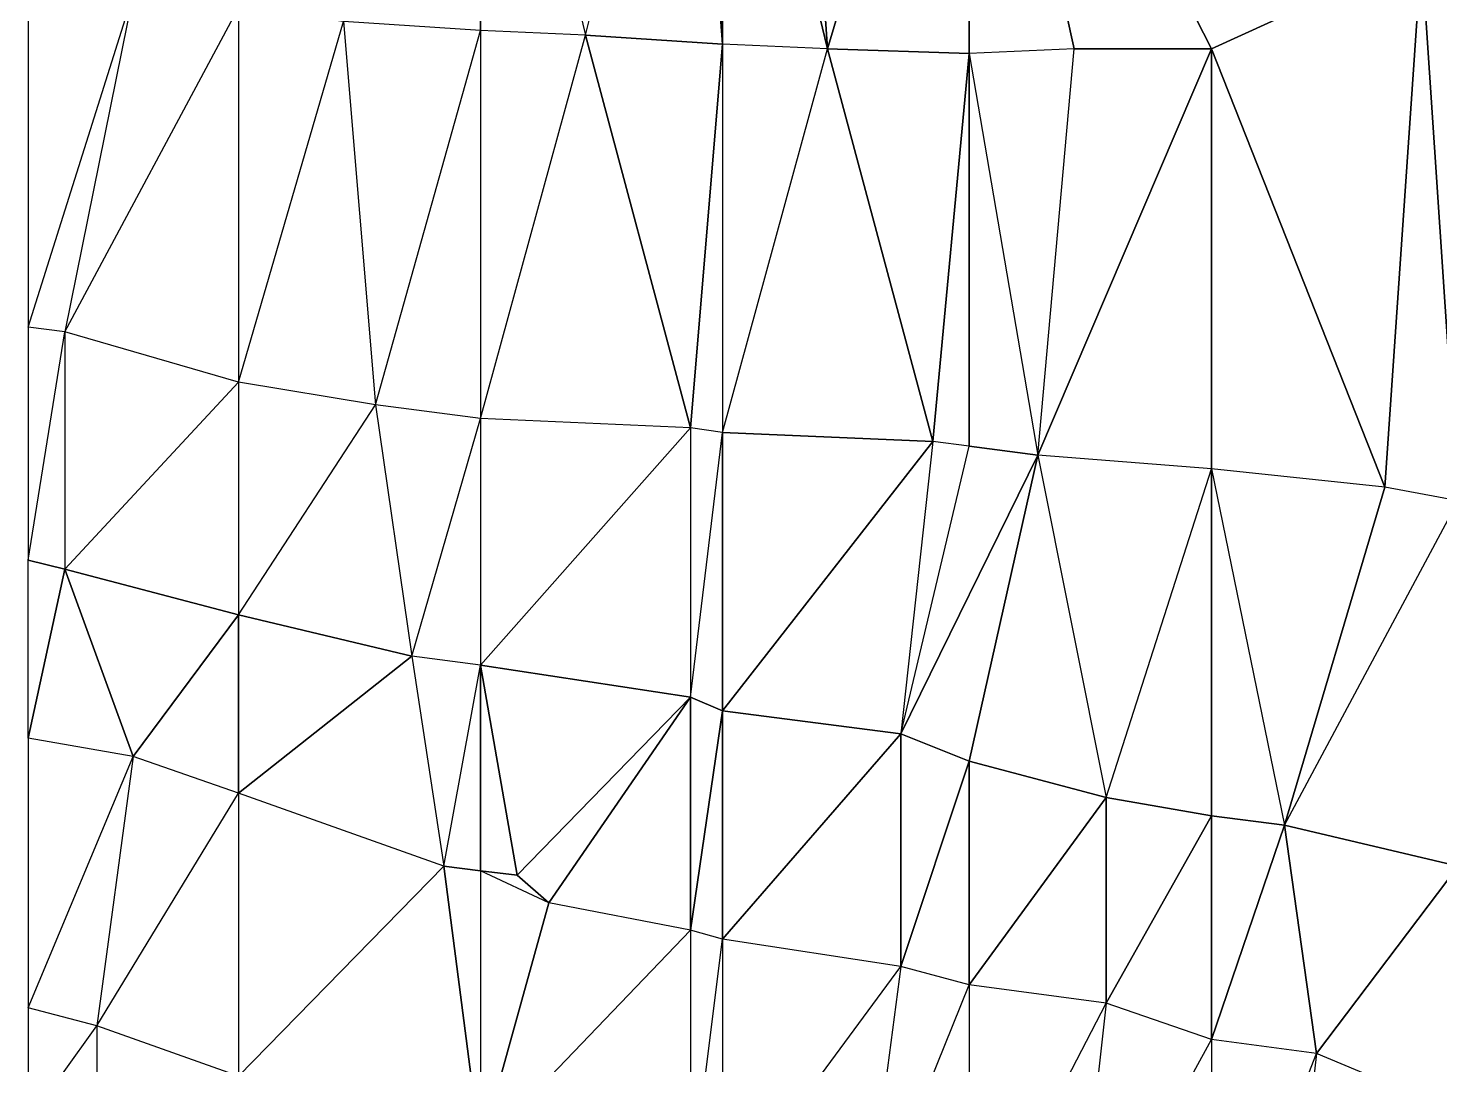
# Model space of a CAD drawing. Header units: metres. Extents: x 121.06818 to 121.07159, y 3.17836 to 3.18313.
# Drawn here: x 121.068184 to 121.068493, y 3.1802215 to 3.1804485 of the extents above; entities that cross this region are included whole.
import ezdxf

# ---------------------------------------------------------------- set-up
doc = ezdxf.new("R2010")
doc.units = ezdxf.units.M

msp = doc.modelspace()

# ---------------------------------------------------------------- linework, layer by layer
at = {"layer": 'DELAUNEY10362', "color": 252}
msp.add_3dface([(121.068459, 3.180162, 0.01013), (121.068443, 3.180165, 0.01013), (121.068466, 3.180224, 0.01015)], dxfattribs=at)
at = {"layer": 'DELAUNEY10396', "color": 252}
msp.add_3dface([(121.068443, 3.180165, 0.01013), (121.068413, 3.180172, 0.01013), (121.068443, 3.180227, 0.01015)], dxfattribs=at)
at = {"layer": 'DELAUNEY10441', "color": 252}
msp.add_3dface([(121.06839, 3.180177, 0.01013), (121.068367, 3.180182, 0.01013), (121.06839, 3.180239, 0.01015)], dxfattribs=at)
at = {"layer": 'DELAUNEY10442', "color": 252}
msp.add_3dface([(121.068413, 3.180172, 0.01013), (121.06839, 3.180177, 0.01013), (121.06842, 3.180235, 0.01015)], dxfattribs=at)
at = {"layer": 'DELAUNEY10519', "color": 252}
msp.add_3dface([(121.068336, 3.18019, 0.01013), (121.068329, 3.180193, 0.01013), (121.068336, 3.180249, 0.01015)], dxfattribs=at)
at = {"layer": 'DELAUNEY10520', "color": 252}
msp.add_3dface([(121.068367, 3.180182, 0.01013), (121.068336, 3.18019, 0.01013), (121.068375, 3.180243, 0.01015)], dxfattribs=at)
at = {"layer": 'DELAUNEY10535', "color": 252}
msp.add_3dface([(121.068459, 3.180162, 0.01013), (121.068497, 3.180211, 0.01015), (121.068466, 3.180224, 0.01015)], dxfattribs=at)
at = {"layer": 'DELAUNEY10631', "color": 252}
msp.add_3dface([(121.068443, 3.180165, 0.01013), (121.068466, 3.180224, 0.01015), (121.068443, 3.180227, 0.01015)], dxfattribs=at)
at = {"layer": 'DELAUNEY10659', "color": 252}
msp.add_3dface([(121.068413, 3.180172, 0.01013), (121.068443, 3.180227, 0.01015), (121.06842, 3.180235, 0.01015)], dxfattribs=at)
at = {"layer": 'DELAUNEY10660', "color": 252}
msp.add_3dface([(121.068497, 3.180211, 0.01015), (121.068466, 3.180224, 0.01015), (121.068497, 3.180265, 0.01016)], dxfattribs=at)
at = {"layer": 'DELAUNEY10677', "color": 252}
msp.add_3dface([(121.068329, 3.180193, 0.01013), (121.068283, 3.180203, 0.01013), (121.068329, 3.180251, 0.01015)], dxfattribs=at)
at = {"layer": 'DELAUNEY10678', "color": 252}
msp.add_3dface([(121.068466, 3.180224, 0.01015), (121.068443, 3.180227, 0.01015), (121.068459, 3.180274, 0.01016)], dxfattribs=at)
at = {"layer": 'DELAUNEY10690', "color": 252}
msp.add_3dface([(121.068199, 3.180203, 0.01012), (121.068184, 3.180209, 0.01012), (121.068199, 3.18023, 0.01013)], dxfattribs=at)
at = {"layer": 'DELAUNEY10728', "color": 252}
msp.add_3dface([(121.06839, 3.180177, 0.01013), (121.06842, 3.180235, 0.01015), (121.06839, 3.180239, 0.01015)], dxfattribs=at)
at = {"layer": 'DELAUNEY10729', "color": 252}
msp.add_3dface([(121.068443, 3.180227, 0.01015), (121.06842, 3.180235, 0.01015), (121.068443, 3.180276, 0.01016)], dxfattribs=at)
at = {"layer": 'DELAUNEY10746', "color": 252}
msp.add_3dface([(121.068367, 3.180182, 0.01013), (121.06839, 3.180239, 0.01015), (121.068375, 3.180243, 0.01015)], dxfattribs=at)
at = {"layer": 'DELAUNEY10765', "color": 252}
msp.add_3dface([(121.068199, 3.180203, 0.01012), (121.06823, 3.180219, 0.01013), (121.068199, 3.18023, 0.01013)], dxfattribs=at)
at = {"layer": 'DELAUNEY10766', "color": 252}
msp.add_3dface([(121.06842, 3.180235, 0.01015), (121.06839, 3.180239, 0.01015), (121.06842, 3.18028, 0.01016)], dxfattribs=at)
at = {"layer": 'DELAUNEY10797', "color": 252}
msp.add_3dface([(121.068283, 3.180203, 0.01013), (121.06823, 3.180219, 0.01013), (121.068275, 3.180265, 0.01015)], dxfattribs=at)
at = {"layer": 'DELAUNEY10798', "color": 252}
msp.add_3dface([(121.068336, 3.18019, 0.01013), (121.068375, 3.180243, 0.01015), (121.068336, 3.180249, 0.01015)], dxfattribs=at)
at = {"layer": 'DELAUNEY10799', "color": 252}
msp.add_3dface([(121.06839, 3.180239, 0.01015), (121.068375, 3.180243, 0.01015), (121.06839, 3.180288, 0.01016)], dxfattribs=at)
at = {"layer": 'DELAUNEY10813', "color": 252}
msp.add_3dface([(121.068184, 3.180209, 0.01012), (121.068199, 3.18023, 0.01013), (121.068184, 3.180234, 0.01013)], dxfattribs=at)
at = {"layer": 'DELAUNEY10832', "color": 252}
msp.add_3dface([(121.06823, 3.180219, 0.01013), (121.068199, 3.18023, 0.01013), (121.06823, 3.180281, 0.01015)], dxfattribs=at)
at = {"layer": 'DELAUNEY10833', "color": 252}
msp.add_3dface([(121.068329, 3.180193, 0.01013), (121.068336, 3.180249, 0.01015), (121.068329, 3.180251, 0.01015)], dxfattribs=at)
at = {"layer": 'DELAUNEY10847', "color": 252}
msp.add_3dface([(121.068283, 3.180203, 0.01013), (121.068329, 3.180251, 0.01015), (121.068298, 3.180257, 0.01015)], dxfattribs=at)
at = {"layer": 'DELAUNEY10848', "color": 252}
msp.add_3dface([(121.068375, 3.180243, 0.01015), (121.068336, 3.180249, 0.01015), (121.068375, 3.180294, 0.01016)], dxfattribs=at)
at = {"layer": 'DELAUNEY10855', "color": 252}
msp.add_3dface([(121.068199, 3.18023, 0.01013), (121.068184, 3.180234, 0.01013), (121.068207, 3.180289, 0.01015)], dxfattribs=at)
at = {"layer": 'DELAUNEY10856', "color": 252}
msp.add_3dface([(121.068336, 3.180249, 0.01015), (121.068329, 3.180251, 0.01015), (121.068336, 3.180299, 0.01016)], dxfattribs=at)
at = {"layer": 'DELAUNEY10874', "color": 252}
msp.add_3dface([(121.068283, 3.180203, 0.01013), (121.068298, 3.180257, 0.01015), (121.068283, 3.180264, 0.01015)], dxfattribs=at)
at = {"layer": 'DELAUNEY10889', "color": 252}
msp.add_3dface([(121.068329, 3.180251, 0.01015), (121.068298, 3.180257, 0.01015), (121.068329, 3.180302, 0.01016)], dxfattribs=at)
at = {"layer": 'DELAUNEY10911', "color": 252}
msp.add_3dface([(121.06823, 3.180219, 0.01013), (121.068275, 3.180265, 0.01015), (121.06823, 3.180281, 0.01015)], dxfattribs=at)
at = {"layer": 'DELAUNEY10912', "color": 252}
msp.add_3dface([(121.068283, 3.180203, 0.01013), (121.068275, 3.180265, 0.01015), (121.068283, 3.180264, 0.01015)], dxfattribs=at)
at = {"layer": 'DELAUNEY10938', "color": 252}
msp.add_3dface([(121.068283, 3.180264, 0.01015), (121.068275, 3.180265, 0.01015), (121.068283, 3.180309, 0.01016)], dxfattribs=at)
at = {"layer": 'DELAUNEY10939', "color": 252}
msp.add_3dface([(121.068298, 3.180257, 0.01015), (121.068283, 3.180264, 0.01015), (121.068291, 3.180263, 0.01015)], dxfattribs=at)
at = {"layer": 'DELAUNEY10953', "color": 252}
msp.add_3dface([(121.068497, 3.180265, 0.01016), (121.068466, 3.180224, 0.01015), (121.068459, 3.180274, 0.01016)], dxfattribs=at)
at = {"layer": 'DELAUNEY11008', "color": 252}
msp.add_3dface([(121.068459, 3.180274, 0.01016), (121.068443, 3.180227, 0.01015), (121.068443, 3.180276, 0.01016)], dxfattribs=at)
at = {"layer": 'DELAUNEY11026', "color": 252}
msp.add_3dface([(121.068199, 3.18023, 0.01013), (121.06823, 3.180281, 0.01015), (121.068207, 3.180289, 0.01015)], dxfattribs=at)
at = {"layer": 'DELAUNEY11027', "color": 252}
msp.add_3dface([(121.068291, 3.180263, 0.01015), (121.068283, 3.180264, 0.01015), (121.068283, 3.180309, 0.01016)], dxfattribs=at)
at = {"layer": 'DELAUNEY11028', "color": 252}
msp.add_3dface([(121.068298, 3.180257, 0.01015), (121.068291, 3.180263, 0.01015), (121.068329, 3.180302, 0.01016)], dxfattribs=at)
at = {"layer": 'DELAUNEY11042', "color": 252}
msp.add_3dface([(121.068275, 3.180265, 0.01015), (121.06823, 3.180281, 0.01015), (121.068268, 3.180311, 0.01016)], dxfattribs=at)
at = {"layer": 'DELAUNEY11043', "color": 252}
msp.add_3dface([(121.068443, 3.180276, 0.01016), (121.06842, 3.180235, 0.01015), (121.06842, 3.18028, 0.01016)], dxfattribs=at)
at = {"layer": 'DELAUNEY11044', "color": 252}
msp.add_3dface([(121.068497, 3.180265, 0.01016), (121.068459, 3.180274, 0.01016), (121.068497, 3.180345, 0.01017)], dxfattribs=at)
at = {"layer": 'DELAUNEY11053', "color": 252}
msp.add_3dface([(121.068459, 3.180274, 0.01016), (121.068443, 3.180276, 0.01016), (121.068443, 3.180352, 0.01017)], dxfattribs=at)
at = {"layer": 'DELAUNEY11069', "color": 252}
msp.add_3dface([(121.06842, 3.18028, 0.01016), (121.06839, 3.180239, 0.01015), (121.06839, 3.180288, 0.01016)], dxfattribs=at)
at = {"layer": 'DELAUNEY11079', "color": 252}
msp.add_3dface([(121.068184, 3.180234, 0.01013), (121.068207, 3.180289, 0.01015), (121.068184, 3.180293, 0.01015)], dxfattribs=at)
at = {"layer": 'DELAUNEY11080', "color": 252}
msp.add_3dface([(121.06823, 3.180281, 0.01015), (121.068207, 3.180289, 0.01015), (121.06823, 3.18032, 0.01016)], dxfattribs=at)
at = {"layer": 'DELAUNEY11081', "color": 252}
msp.add_3dface([(121.068443, 3.180276, 0.01016), (121.06842, 3.18028, 0.01016), (121.068443, 3.180352, 0.01017)], dxfattribs=at)
at = {"layer": 'DELAUNEY11096', "color": 252}
msp.add_3dface([(121.06839, 3.180288, 0.01016), (121.068375, 3.180243, 0.01015), (121.068375, 3.180294, 0.01016)], dxfattribs=at)
at = {"layer": 'DELAUNEY11110', "color": 252}
msp.add_3dface([(121.068207, 3.180289, 0.01015), (121.068184, 3.180293, 0.01015), (121.068192, 3.18033, 0.01016)], dxfattribs=at)
at = {"layer": 'DELAUNEY11111', "color": 252}
msp.add_3dface([(121.06842, 3.18028, 0.01016), (121.06839, 3.180288, 0.01016), (121.068405, 3.180355, 0.01017)], dxfattribs=at)
at = {"layer": 'DELAUNEY11140', "color": 252}
msp.add_3dface([(121.068375, 3.180294, 0.01016), (121.068336, 3.180249, 0.01015), (121.068336, 3.180299, 0.01016)], dxfattribs=at)
at = {"layer": 'DELAUNEY11155', "color": 252}
msp.add_3dface([(121.06839, 3.180288, 0.01016), (121.068375, 3.180294, 0.01016), (121.068405, 3.180355, 0.01017)], dxfattribs=at)
at = {"layer": 'DELAUNEY11166', "color": 252}
msp.add_3dface([(121.068336, 3.180299, 0.01016), (121.068329, 3.180251, 0.01015), (121.068329, 3.180302, 0.01016)], dxfattribs=at)
at = {"layer": 'DELAUNEY11178', "color": 252}
msp.add_3dface([(121.068375, 3.180294, 0.01016), (121.068336, 3.180299, 0.01016), (121.068382, 3.180358, 0.01017)], dxfattribs=at)
at = {"layer": 'DELAUNEY11188', "color": 252}
msp.add_3dface([(121.068336, 3.180299, 0.01016), (121.068329, 3.180302, 0.01016), (121.068336, 3.18036, 0.01017)], dxfattribs=at)
at = {"layer": 'DELAUNEY11199', "color": 252}
msp.add_3dface([(121.068329, 3.180302, 0.01016), (121.068291, 3.180263, 0.01015), (121.068283, 3.180309, 0.01016)], dxfattribs=at)
at = {"layer": 'DELAUNEY11228', "color": 252}
msp.add_3dface([(121.068268, 3.180311, 0.01016), (121.06823, 3.180281, 0.01015), (121.06823, 3.18032, 0.01016)], dxfattribs=at)
at = {"layer": 'DELAUNEY11229', "color": 252}
msp.add_3dface([(121.068268, 3.180311, 0.01016), (121.068275, 3.180265, 0.01015), (121.068283, 3.180309, 0.01016)], dxfattribs=at)
at = {"layer": 'DELAUNEY11248', "color": 252}
msp.add_3dface([(121.068283, 3.180309, 0.01016), (121.068268, 3.180311, 0.01016), (121.068283, 3.180363, 0.01017)], dxfattribs=at)
at = {"layer": 'DELAUNEY11249', "color": 252}
msp.add_3dface([(121.068329, 3.180302, 0.01016), (121.068283, 3.180309, 0.01016), (121.068329, 3.180361, 0.01017)], dxfattribs=at)
at = {"layer": 'DELAUNEY11298', "color": 252}
msp.add_3dface([(121.06823, 3.18032, 0.01016), (121.068207, 3.180289, 0.01015), (121.068192, 3.18033, 0.01016)], dxfattribs=at)
at = {"layer": 'DELAUNEY11313', "color": 252}
msp.add_3dface([(121.068268, 3.180311, 0.01016), (121.06823, 3.18032, 0.01016), (121.06826, 3.180366, 0.01017)], dxfattribs=at)
at = {"layer": 'DELAUNEY11327', "color": 252}
msp.add_3dface([(121.068459, 3.180274, 0.01016), (121.068497, 3.180345, 0.01017), (121.068481, 3.180348, 0.01017)], dxfattribs=at)
at = {"layer": 'DELAUNEY11345', "color": 252}
msp.add_3dface([(121.068459, 3.180274, 0.01016), (121.068481, 3.180348, 0.01017), (121.068443, 3.180352, 0.01017)], dxfattribs=at)
at = {"layer": 'DELAUNEY11359', "color": 252}
msp.add_3dface([(121.068192, 3.18033, 0.01016), (121.068184, 3.180293, 0.01015), (121.068184, 3.180332, 0.01016)], dxfattribs=at)
at = {"layer": 'DELAUNEY11360', "color": 252}
msp.add_3dface([(121.068497, 3.180345, 0.01017), (121.068481, 3.180348, 0.01017), (121.068489, 3.180465, 0.01018)], dxfattribs=at)
at = {"layer": 'DELAUNEY11385', "color": 252}
msp.add_3dface([(121.068192, 3.18033, 0.01016), (121.068184, 3.180332, 0.01016), (121.068192, 3.180382, 0.01017)], dxfattribs=at)
at = {"layer": 'DELAUNEY11386', "color": 252}
msp.add_3dface([(121.06823, 3.18032, 0.01016), (121.068192, 3.18033, 0.01016), (121.06823, 3.180371, 0.01017)], dxfattribs=at)
at = {"layer": 'DELAUNEY11387', "color": 252}
msp.add_3dface([(121.06842, 3.18028, 0.01016), (121.068443, 3.180352, 0.01017), (121.068405, 3.180355, 0.01017)], dxfattribs=at)
at = {"layer": 'DELAUNEY11403', "color": 252}
msp.add_3dface([(121.068481, 3.180348, 0.01017), (121.068443, 3.180352, 0.01017), (121.068443, 3.180444, 0.01018)], dxfattribs=at)
at = {"layer": 'DELAUNEY11425', "color": 252}
msp.add_3dface([(121.068375, 3.180294, 0.01016), (121.06839, 3.180357, 0.01017), (121.068405, 3.180355, 0.01017)], dxfattribs=at)
at = {"layer": 'DELAUNEY11426', "color": 252}
msp.add_3dface([(121.068375, 3.180294, 0.01016), (121.06839, 3.180357, 0.01017), (121.068382, 3.180358, 0.01017)], dxfattribs=at)
at = {"layer": 'DELAUNEY11427', "color": 252}
msp.add_3dface([(121.068443, 3.180352, 0.01017), (121.068405, 3.180355, 0.01017), (121.068443, 3.180444, 0.01018)], dxfattribs=at)
at = {"layer": 'DELAUNEY11440', "color": 252}
msp.add_3dface([(121.068405, 3.180355, 0.01017), (121.06839, 3.180357, 0.01017), (121.06839, 3.180443, 0.01018)], dxfattribs=at)
at = {"layer": 'DELAUNEY11458', "color": 252}
msp.add_3dface([(121.068329, 3.180302, 0.01016), (121.068336, 3.18036, 0.01017), (121.068329, 3.180361, 0.01017)], dxfattribs=at)
at = {"layer": 'DELAUNEY11459', "color": 252}
msp.add_3dface([(121.068336, 3.180299, 0.01016), (121.068336, 3.18036, 0.01017), (121.068382, 3.180358, 0.01017)], dxfattribs=at)
at = {"layer": 'DELAUNEY11460', "color": 252}
msp.add_3dface([(121.06839, 3.180357, 0.01017), (121.068382, 3.180358, 0.01017), (121.06839, 3.180443, 0.01018)], dxfattribs=at)
at = {"layer": 'DELAUNEY11469', "color": 252}
msp.add_3dface([(121.068283, 3.180309, 0.01016), (121.068329, 3.180361, 0.01017), (121.068283, 3.180363, 0.01017)], dxfattribs=at)
at = {"layer": 'DELAUNEY11470', "color": 252}
msp.add_3dface([(121.068382, 3.180358, 0.01017), (121.068336, 3.18036, 0.01017), (121.068359, 3.180444, 0.01018)], dxfattribs=at)
at = {"layer": 'DELAUNEY11475', "color": 252}
msp.add_3dface([(121.068336, 3.18036, 0.01017), (121.068329, 3.180361, 0.01017), (121.068336, 3.180445, 0.01018)], dxfattribs=at)
at = {"layer": 'DELAUNEY11489', "color": 252}
msp.add_3dface([(121.068268, 3.180311, 0.01016), (121.068283, 3.180363, 0.01017), (121.06826, 3.180366, 0.01017)], dxfattribs=at)
at = {"layer": 'DELAUNEY11500', "color": 252}
msp.add_3dface([(121.06823, 3.18032, 0.01016), (121.06826, 3.180366, 0.01017), (121.06823, 3.180371, 0.01017)], dxfattribs=at)
at = {"layer": 'DELAUNEY11501', "color": 252}
msp.add_3dface([(121.068329, 3.180361, 0.01017), (121.068283, 3.180363, 0.01017), (121.068306, 3.180447, 0.01018)], dxfattribs=at)
at = {"layer": 'DELAUNEY11518', "color": 252}
msp.add_3dface([(121.068283, 3.180363, 0.01017), (121.06826, 3.180366, 0.01017), (121.068283, 3.180448, 0.01018)], dxfattribs=at)
at = {"layer": 'DELAUNEY11542', "color": 252}
msp.add_3dface([(121.068192, 3.18033, 0.01016), (121.06823, 3.180371, 0.01017), (121.068192, 3.180382, 0.01017)], dxfattribs=at)
at = {"layer": 'DELAUNEY11550', "color": 252}
msp.add_3dface([(121.06826, 3.180366, 0.01017), (121.06823, 3.180371, 0.01017), (121.068253, 3.18045, 0.01018)], dxfattribs=at)
at = {"layer": 'DELAUNEY11584', "color": 252}
msp.add_3dface([(121.068184, 3.180332, 0.01016), (121.068192, 3.180382, 0.01017), (121.068184, 3.180383, 0.01017)], dxfattribs=at)
at = {"layer": 'DELAUNEY11612', "color": 252}
msp.add_3dface([(121.06823, 3.180371, 0.01017), (121.068192, 3.180382, 0.01017), (121.06823, 3.180453, 0.01018)], dxfattribs=at)
at = {"layer": 'DELAUNEY11626', "color": 252}
msp.add_3dface([(121.068192, 3.180382, 0.01017), (121.068184, 3.180383, 0.01017), (121.068207, 3.180456, 0.01018)], dxfattribs=at)
at = {"layer": 'DELAUNEY11805', "color": 252}
msp.add_3dface([(121.068336, 3.18036, 0.01017), (121.068359, 3.180444, 0.01018), (121.068336, 3.180445, 0.01018)], dxfattribs=at)
at = {"layer": 'DELAUNEY11806', "color": 252}
msp.add_3dface([(121.068382, 3.180358, 0.01017), (121.068359, 3.180444, 0.01018), (121.06839, 3.180443, 0.01018)], dxfattribs=at)
at = {"layer": 'DELAUNEY11807', "color": 252}
msp.add_3dface([(121.068405, 3.180355, 0.01017), (121.068413, 3.180444, 0.01018), (121.068443, 3.180444, 0.01018)], dxfattribs=at)
at = {"layer": 'DELAUNEY11808', "color": 252}
msp.add_3dface([(121.068405, 3.180355, 0.01017), (121.068413, 3.180444, 0.01018), (121.06839, 3.180443, 0.01018)], dxfattribs=at)
at = {"layer": 'DELAUNEY11809', "color": 252}
msp.add_3dface([(121.068481, 3.180348, 0.01017), (121.068443, 3.180444, 0.01018), (121.068489, 3.180465, 0.01018)], dxfattribs=at)
at = {"layer": 'DELAUNEY11826', "color": 252}
msp.add_3dface([(121.068283, 3.180363, 0.01017), (121.068306, 3.180447, 0.01018), (121.068283, 3.180448, 0.01018)], dxfattribs=at)
at = {"layer": 'DELAUNEY11827', "color": 252}
msp.add_3dface([(121.068329, 3.180361, 0.01017), (121.068306, 3.180447, 0.01018), (121.068336, 3.180445, 0.01018)], dxfattribs=at)
at = {"layer": 'DELAUNEY11828', "color": 252}
msp.add_3dface([(121.068443, 3.180444, 0.01018), (121.068413, 3.180444, 0.01018), (121.06839, 3.180548, 0.01019)], dxfattribs=at)
at = {"layer": 'DELAUNEY11848', "color": 252}
msp.add_3dface([(121.06839, 3.180443, 0.01018), (121.068359, 3.180444, 0.01018), (121.06839, 3.180548, 0.01019)], dxfattribs=at)
at = {"layer": 'DELAUNEY11849', "color": 252}
msp.add_3dface([(121.068413, 3.180444, 0.01018), (121.06839, 3.180443, 0.01018), (121.06839, 3.180548, 0.01019)], dxfattribs=at)
at = {"layer": 'DELAUNEY11866', "color": 252}
msp.add_3dface([(121.06826, 3.180366, 0.01017), (121.068283, 3.180448, 0.01018), (121.068253, 3.18045, 0.01018)], dxfattribs=at)
at = {"layer": 'DELAUNEY11867', "color": 252}
msp.add_3dface([(121.068336, 3.180445, 0.01018), (121.068306, 3.180447, 0.01018), (121.068329, 3.180539, 0.01019)], dxfattribs=at)
at = {"layer": 'DELAUNEY11868', "color": 252}
msp.add_3dface([(121.068359, 3.180444, 0.01018), (121.068336, 3.180445, 0.01018), (121.068336, 3.180539, 0.01019)], dxfattribs=at)
at = {"layer": 'DELAUNEY11869', "color": 252}
msp.add_3dface([(121.068497, 3.180345, 0.01017), (121.068489, 3.180465, 0.01018), (121.068497, 3.180467, 0.01018)], dxfattribs=at)
at = {"layer": 'DELAUNEY11889', "color": 252}
msp.add_3dface([(121.06823, 3.180371, 0.01017), (121.068253, 3.18045, 0.01018), (121.06823, 3.180453, 0.01018)], dxfattribs=at)
at = {"layer": 'DELAUNEY11890', "color": 252}
msp.add_3dface([(121.068306, 3.180447, 0.01018), (121.068283, 3.180448, 0.01018), (121.068283, 3.180542, 0.01019)], dxfattribs=at)
at = {"layer": 'DELAUNEY11891', "color": 252}
msp.add_3dface([(121.068489, 3.180465, 0.01018), (121.068443, 3.180444, 0.01018), (121.06839, 3.180548, 0.01019)], dxfattribs=at)
at = {"layer": 'DELAUNEY11908', "color": 252}
msp.add_3dface([(121.068283, 3.180448, 0.01018), (121.068253, 3.18045, 0.01018), (121.068283, 3.180542, 0.01019)], dxfattribs=at)
at = {"layer": 'DELAUNEY11924', "color": 252}
msp.add_3dface([(121.068192, 3.180382, 0.01017), (121.06823, 3.180453, 0.01018), (121.068207, 3.180456, 0.01018)], dxfattribs=at)
at = {"layer": 'DELAUNEY11963', "color": 252}
msp.add_3dface([(121.068184, 3.180383, 0.01017), (121.068207, 3.180456, 0.01018), (121.068184, 3.180459, 0.01018)], dxfattribs=at)
at = {"layer": 'DELAUNEY12367', "color": 252}
msp.add_3dface([(121.068306, 3.180447, 0.01018), (121.068329, 3.180539, 0.01019), (121.068283, 3.180542, 0.01019)], dxfattribs=at)
at = {"layer": 'DELAUNEY12368', "color": 252}
msp.add_3dface([(121.068336, 3.180445, 0.01018), (121.068329, 3.180539, 0.01019), (121.068336, 3.180539, 0.01019)], dxfattribs=at)
at = {"layer": 'DELAUNEY12369', "color": 252}
msp.add_3dface([(121.068359, 3.180444, 0.01018), (121.068336, 3.180539, 0.01019), (121.068352, 3.180546, 0.01019)], dxfattribs=at)
at = {"layer": 'DELAUNEY12389', "color": 252}
msp.add_3dface([(121.068359, 3.180444, 0.01018), (121.068352, 3.180546, 0.01019), (121.06839, 3.180548, 0.01019)], dxfattribs=at)

doc.saveas('drawing.dxf')
